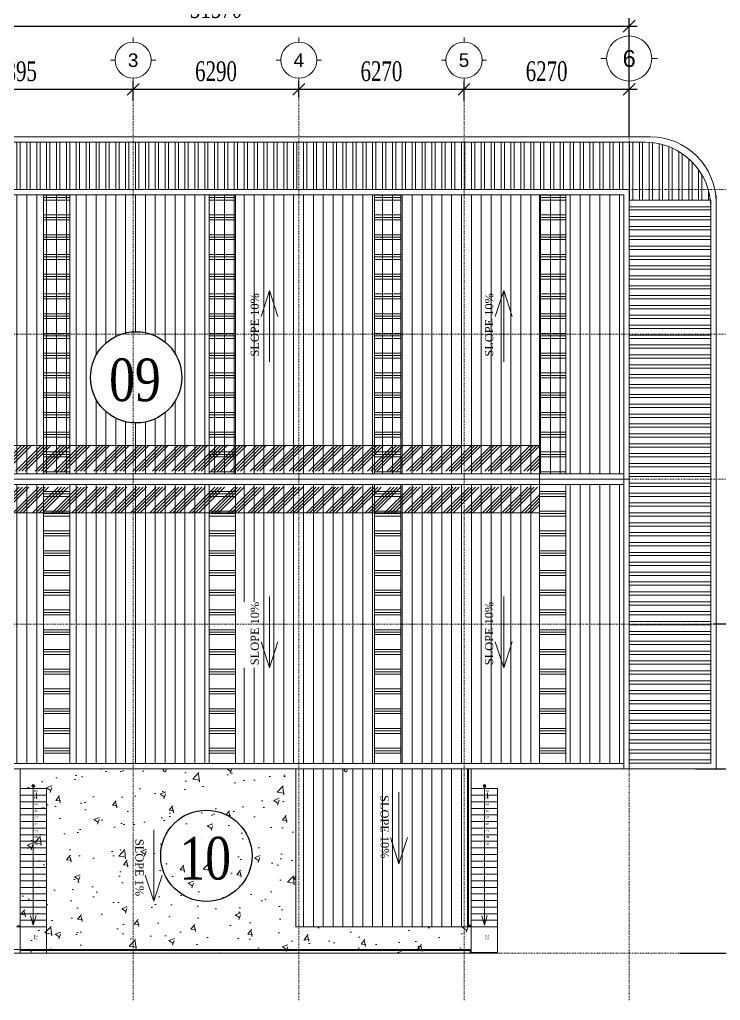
# Model space of a CAD drawing. Header units: inches. Extents: x 315041 to 662841, y -45540 to -35018.
# Drawn here: x 331144.1 to 331232.8, y -35905.3 to -35781.1 of the extents above; entities that cross this region are included whole.
import ezdxf
from ezdxf.enums import TextEntityAlignment as Align

# ---------------------------------------------------------------- set-up
doc = ezdxf.new("R2010")
doc.units = ezdxf.units.IN
doc.header["$MEASUREMENT"] = 0
doc.linetypes.add('XRF-A-GRID LINE$0$CENTER', pattern=[50.8, 31.75, -6.35, 6.35, -6.35])
doc.linetypes.add('XRF-A-RF PLAN$0$ACAD_ISO02W100', pattern=[15, 12, -3])
for name, color, linetype in [('CAUTAO', 7, 'Continuous'), ('XRF-A-RF PLAN$0$cat1', 31, 'Continuous'), ('XRF-A-RF PLAN$0$EQ', 4, 'Continuous'), ('XRF-A-RF PLAN$0$TITLE-TEXT', 130, 'Continuous'), ('XRF-A-RF PLAN$0$TL- STAIR', 30, 'Continuous'), ('XRF-A-RF PLAN$0$TL-Arch-Note', 7, 'Continuous'), ('XRF-A-RF PLAN$0$TL-Roof', 60, 'Continuous')]:
    doc.layers.add(name, color=color, linetype=linetype)
for name, color, linetype, lineweight in [('XRF-A-GRID LINE$0$text', 2, 'Continuous', 20), ('XRF-A-GRID LINE$0$TL-AXIS', 252, 'Continuous', 15), ('XRF-A-GRID LINE$0$ZONES', 7, 'Continuous', 9), ('XRF-A-RF PLAN$0$TL-ARCH-BACKGROUND', 252, 'Continuous', 15), ('XRF-A-RF PLAN$0$TL-Concrete wall', 120, 'Continuous', 15), ('XRF-A-RF PLAN$0$TL-CSA-AXIS', 252, 'Continuous', 15), ('XRF-A-RF PLAN$0$TL-RC', 4, 'Continuous', 15)]:
    doc.layers.add(name, color=color, linetype=linetype, lineweight=lineweight)
doc.styles.add('ST1', font='times.ttf', dxfattribs={"width": 0.7})
doc.styles.add('vntimeh.shx', font='vntimeh.shx', dxfattribs={"width": 0.8, "bigfont": 'bigfont.shx'})
doc.styles.add('XRF-A-GRID LINE$0$ARIALH', font='VHARIAL.TTF')
doc.styles.add('XRF-A-RF PLAN$0$Standard', font='arial.ttf')
doc.styles.add('XRF-A-RF PLAN$0$VNH', font='VHAVAN.TTF', dxfattribs={"height": 150})
doc.dimstyles.new('300', dxfattribs={"dimtxt": 2.5, "dimasz": 1.5, "dimexe": 1, "dimexo": 0, "dimgap": 1, "dimtad": 1, "dimtoh": 1, "dimdec": 0, "dimlfac": 300, "dimzin": 0, "dimdsep": 46, "dimtxsty": 'ST1', "dimblk": 'OBLIQUE', "dimcen": 1, "dimdle": 1, "dimclrd": 8, "dimclre": 8, "dimclrt": 3, "dimadec": 0, "dimazin": 0, "dimtfac": 1, "dimtdec": 0, "dimtix": 1, "dimtofl": 0, "dimtmove": 1, "dimatfit": 3, "dimfxl": 0, "dimtfill": 1, "dimtolj": 1, "dimtzin": 0, "dimlwd": -1, "dimlwe": -1, "dimarcsym": 1})
pattern_1 = [(90, (340786.3139, -31431.4911), (-1.25, 2e-16), [])]
pattern_2 = [(90, (340786.3139, -31431.4911), (-1.25, 0), []), (90, (340786.7305, -31431.0744), (-1.25, 0), [])]
pattern_3 = [(0, (340786.3139, -31431.491), (0, 2.5), []), (0, (340786.3139, -31431.1786), (0, 2.5), []), (0, (340786.3139, -31430.866), (0, 2.5), [])]
pattern_4 = [(0, (340765.4139, -31431.491), (0, 2.5), []), (0, (340765.4139, -31431.1786), (0, 2.5), []), (0, (340765.4139, -31430.866), (0, 2.5), [])]
pattern_5 = [(0, (340744.5139, -31431.491), (0, 2.5), []), (0, (340744.5139, -31431.1786), (0, 2.5), []), (0, (340744.5139, -31430.866), (0, 2.5), [])]
pattern_6 = [(0, (340723.5472, -31431.491), (0, 2.5), []), (0, (340723.5472, -31431.1786), (0, 2.5), []), (0, (340723.5472, -31430.866), (0, 2.5), [])]

# ---------------------------------------------------------------- blocks, each defined once
blk = doc.blocks.new('XRF-A-RF PLAN$0$CT')
at = {"layer": 'XRF-A-RF PLAN$0$TL- STAIR', "lineweight": 0, "ltscale": 1e-09}
blk.add_hatch(color=256, dxfattribs=at).paths.add_polyline_path([(-2194576, -1333945, 1), (-2194576, -1334050, 1)])
for p, q in [((-2195076, -1334096), (-2194076, -1334096)), ((-2195076, -1334346), (-2194076, -1334346)), ((-2194576, -1334050), (-2194576, -1339286)), ((-2194461, -1334257), (-2194461, -1334477)), ((-2194076, -1340346), (-2194076, -1334096)), ((-2195076, -1334596), (-2194076, -1334596)), ((-2195076, -1334846), (-2194076, -1334846)), ((-2195076, -1335096), (-2194076, -1335096)), ((-2195076, -1335346), (-2194076, -1335346)), ((-2195076, -1335596), (-2194076, -1335596)), ((-2195076, -1335846), (-2194076, -1335846)), ((-2195076, -1336096), (-2194076, -1336096)), ((-2195076, -1336346), (-2194076, -1336346)), ((-2195076, -1336596), (-2194076, -1336596)), ((-2194576, -1336346), (-2194076, -1336346)), ((-2195076, -1336846), (-2194076, -1336846)), ((-2195076, -1337096), (-2194076, -1337096)), ((-2195076, -1337346), (-2194076, -1337346)), ((-2195076, -1337596), (-2194076, -1337596)), ((-2195076, -1337846), (-2194076, -1337846)), ((-2195076, -1338096), (-2194076, -1338096)), ((-2195076, -1338346), (-2194076, -1338346)), ((-2195076, -1338596), (-2194076, -1338596)), ((-2195076, -1338846), (-2194076, -1338846)), ((-2195076, -1339096), (-2194076, -1339096)), ((-2194576, -1339286), (-2194678, -1338924)), ((-2194576, -1339286), (-2194473, -1338919)), ((-2195076, -1339346), (-2194076, -1339346)), ((-2195116, -1340346), (-2195116, -1340246)), ((-2195076, -1340346), (-2195076, -1340206)), ((-2195076, -1340346), (-2194076, -1340346))]:
    blk.add_line(p, q, dxfattribs=at)
blk.add_circle((-2194576, -1333997), 52.6, dxfattribs=at)
at = {"layer": 'XRF-A-RF PLAN$0$TL- STAIR', "lineweight": 0, "ltscale": 1e-09, "char_height": 124.76, "width": 2063.43, "attachment_point": 9, "rotation": 270, "style": 'XRF-A-RF PLAN$0$Standard'}
for s, insert in [('{\\fTimes New Roman|b0|i0|c0|p18;1}', (-2194532, -1334233)), ('{\\fTimes New Roman|b0|i0|c0|p18;2}', (-2194532, -1334483)), ('{\\fTimes New Roman|b0|i0|c0|p18;3}', (-2194532, -1334733)), ('{\\fTimes New Roman|b0|i0|c0|p18;4}', (-2194532, -1334983)), ('{\\fTimes New Roman|b0|i0|c0|p18;5}', (-2194532, -1335233)), ('{\\fTimes New Roman|b0|i0|c0|p18;6}', (-2194532, -1335483)), ('{\\fTimes New Roman|b0|i0|c0|p18;7}', (-2194532, -1335733)), ('{\\fTimes New Roman|b0|i0|c0|p18;8}', (-2194532, -1335983)), ('{\\fTimes New Roman|b0|i0|c0|p18;9}', (-2194532, -1336233)), ('{\\fTimes New Roman|b0|i0|c0|p18;22}', (-2194532, -1339833))]:
    blk.add_mtext(s, dxfattribs=dict(at, insert=insert))
blk = doc.blocks.new('XRF-A-GRID LINE$0$truc')
at = {"layer": 'XRF-A-GRID LINE$0$text', "color": 8}
for p, q in [((0, 4), (0, 5)), ((-4, 0), (-5, 0)), ((4, 0), (5, 0)), ((0, -4), (0, -5))]:
    blk.add_line(p, q, dxfattribs=at)
blk.add_circle((0, 0), 4, dxfattribs=at)
at = {"layer": 'XRF-A-GRID LINE$0$text', "color": 8, "style": 'XRF-A-GRID LINE$0$ARIALH'}
blk.add_attdef('TENTRUCDINHVI', text='', height=3, dxfattribs=at).set_placement((0, 0), align=Align.MIDDLE)
blk = doc.blocks.new('XRF-A-GRID LINE')
at = {"layer": 'XRF-A-GRID LINE$0$TL-AXIS', "linetype": 'XRF-A-GRID LINE$0$CENTER', "lineweight": 0, "ltscale": 0.01}
for p, q in [((-2888340, -1307295), (-2888340, -1342138)), ((-2882050, -1307295), (-2882050, -1342138)), ((-2875780, -1307295), (-2875780, -1342138)), ((-2869510, -1307295), (-2869510, -1342138)), ((-2901380, -1311346), (-2864538, -1311346)), ((-2901380, -1316846), (-2864538, -1316846)), ((-2901380, -1322346), (-2864538, -1322346)), ((-2901380, -1327846), (-2864538, -1327846)), ((-2901380, -1333346), (-2865293, -1333346)), ((-2901380, -1340346), (-2864538, -1340346))]:
    blk.add_line(p, q, dxfattribs=at)
ref = blk.add_blockref('XRF-A-GRID LINE$0$truc', (-2869510, -1306371), dxfattribs=dict(at, xscale=214.2857142863795, yscale=214.2857142863795, zscale=214.2857142863795, rotation=179.9999999999922))
ref.add_attrib('TENTRUCDINHVI', '6', dxfattribs={"layer": 'XRF-A-GRID LINE$0$ZONES', "height": 643, "style": 'XRF-A-GRID LINE$0$ARIALH'}).set_placement((-2869510, -1306371), align=Align.MIDDLE)
ref = blk.add_blockref('XRF-A-GRID LINE$0$truc', (-2888340, -1306437), dxfattribs=dict(at, xscale=171.4285714291036, yscale=171.4285714291036, zscale=171.4285714291036, rotation=179.9999999999922))
ref.add_attrib('TENTRUCDINHVI', '3', dxfattribs={"layer": 'XRF-A-GRID LINE$0$ZONES', "height": 514, "style": 'XRF-A-GRID LINE$0$ARIALH'}).set_placement((-2888340, -1306437), align=Align.MIDDLE)
ref = blk.add_blockref('XRF-A-GRID LINE$0$truc', (-2882050, -1306437), dxfattribs=dict(at, xscale=171.4285714291036, yscale=171.4285714291036, zscale=171.4285714291036, rotation=179.9999999999922))
ref.add_attrib('TENTRUCDINHVI', '4', dxfattribs={"layer": 'XRF-A-GRID LINE$0$ZONES', "height": 514, "style": 'XRF-A-GRID LINE$0$ARIALH'}).set_placement((-2882050, -1306437), align=Align.MIDDLE)
ref = blk.add_blockref('XRF-A-GRID LINE$0$truc', (-2875780, -1306437), dxfattribs=dict(at, xscale=171.4285714291036, yscale=171.4285714291036, zscale=171.4285714291036, rotation=179.9999999999922))
ref.add_attrib('TENTRUCDINHVI', '5', dxfattribs={"layer": 'XRF-A-GRID LINE$0$ZONES', "height": 514, "style": 'XRF-A-GRID LINE$0$ARIALH'}).set_placement((-2875780, -1306437), align=Align.MIDDLE)
blk = doc.blocks.new('_Oblique')
at = {"color": 0, "linetype": 'ByBlock', "lineweight": -2}
blk.add_line((-0.5, -0.5), (0.5, 0.5), dxfattribs=at)
blk = doc.blocks.new('*D78')
at = {"color": 8, "linetype": 'Continuous', "transparency": 16777216}
for p, q in [((331157.51, -35789.96), (331180.48, -35789.96)), ((331158.51, -35790.94), (331158.51, -35788.96)), ((331179.48, -35790.94), (331179.48, -35788.96))]:
    blk.add_line(p, q, dxfattribs=at)
at = {"layer": 'Defpoints', "color": 0, "transparency": 16777216}
for p in [(331179.48, -35789.96), (331158.51, -35790.94), (331179.48, -35790.94)]:
    blk.add_point(p, dxfattribs=at)
at = {"color": 8, "transparency": 16777216, "xscale": 1.5, "yscale": 1.5, "zscale": 1.5, "rotation": 180}
blk.add_blockref('_Oblique', (331158.51, -35789.96), dxfattribs=at)
at = {"color": 8, "transparency": 16777216, "xscale": 1.5, "yscale": 1.5, "zscale": 1.5}
blk.add_blockref('_Oblique', (331179.48, -35789.96), dxfattribs=at)
at = {"color": 3, "transparency": 16777216, "insert": (331169, -35787.69), "char_height": 2.5, "attachment_point": 5, "style": 'ST1', "bg_fill": 3, "box_fill_scale": 1.25, "bg_fill_color": 256, "bg_fill_true_color": 13158600, "bg_fill_transparency": 1019152}
blk.add_mtext('\\A1;6290', dxfattribs=at)
blk = doc.blocks.new('*D79')
at = {"color": 8, "linetype": 'Continuous', "transparency": 16777216}
for p, q in [((331178.48, -35789.96), (331201.38, -35789.96)), ((331179.48, -35790.94), (331179.48, -35788.96)), ((331200.38, -35791.45), (331200.38, -35788.96))]:
    blk.add_line(p, q, dxfattribs=at)
at = {"layer": 'Defpoints', "color": 0, "transparency": 16777216}
for p in [(331200.38, -35789.96), (331179.48, -35790.94), (331200.38, -35791.45)]:
    blk.add_point(p, dxfattribs=at)
at = {"color": 8, "transparency": 16777216, "xscale": 1.5, "yscale": 1.5, "zscale": 1.5, "rotation": 180}
blk.add_blockref('_Oblique', (331179.48, -35789.96), dxfattribs=at)
at = {"color": 8, "transparency": 16777216, "xscale": 1.5, "yscale": 1.5, "zscale": 1.5}
blk.add_blockref('_Oblique', (331200.38, -35789.96), dxfattribs=at)
at = {"color": 3, "transparency": 16777216, "insert": (331189.93, -35787.69), "char_height": 2.5, "attachment_point": 5, "style": 'ST1', "bg_fill": 3, "box_fill_scale": 1.25, "bg_fill_color": 256, "bg_fill_true_color": 13158600, "bg_fill_transparency": 1019152}
blk.add_mtext('\\A1;6270', dxfattribs=at)
blk = doc.blocks.new('*D80')
at = {"color": 8, "linetype": 'Continuous', "transparency": 16777216}
for p, q in [((331199.38, -35789.96), (331222.28, -35789.96)), ((331200.38, -35791.45), (331200.38, -35788.96)), ((331221.28, -35791.37), (331221.28, -35788.96))]:
    blk.add_line(p, q, dxfattribs=at)
at = {"layer": 'Defpoints', "color": 0, "transparency": 16777216}
for p in [(331221.28, -35789.96), (331200.38, -35791.45), (331221.28, -35791.37)]:
    blk.add_point(p, dxfattribs=at)
at = {"color": 8, "transparency": 16777216, "xscale": 1.5, "yscale": 1.5, "zscale": 1.5, "rotation": 180}
blk.add_blockref('_Oblique', (331200.38, -35789.96), dxfattribs=at)
at = {"color": 8, "transparency": 16777216, "xscale": 1.5, "yscale": 1.5, "zscale": 1.5}
blk.add_blockref('_Oblique', (331221.28, -35789.96), dxfattribs=at)
at = {"color": 3, "transparency": 16777216, "insert": (331210.83, -35787.69), "char_height": 2.5, "attachment_point": 5, "style": 'ST1', "bg_fill": 3, "box_fill_scale": 1.25, "bg_fill_color": 256, "bg_fill_true_color": 13158600, "bg_fill_transparency": 1019152}
blk.add_mtext('\\A1;6270', dxfattribs=at)
blk = doc.blocks.new('*D83')
at = {"color": 8, "linetype": 'Continuous', "transparency": 16777216}
for p, q in [((331237.28, -35838.31), (331237.28, -35858.64)), ((331234.38, -35839.31), (331238.28, -35839.31)), ((331231.96, -35857.64), (331238.28, -35857.64))]:
    blk.add_line(p, q, dxfattribs=at)
at = {"layer": 'Defpoints', "color": 0, "transparency": 16777216}
for p in [(331234.38, -35839.31), (331231.96, -35857.64), (331237.28, -35857.64)]:
    blk.add_point(p, dxfattribs=at)
at = {"color": 8, "transparency": 16777216, "xscale": 1.5, "yscale": 1.5, "zscale": 1.5}
for p, rotation in [((331237.28, -35839.31), 90), ((331237.28, -35857.64), 270)]:
    blk.add_blockref('_Oblique', p, dxfattribs=dict(at, rotation=rotation))
at = {"color": 3, "transparency": 16777216, "insert": (331235.01, -35848.48), "char_height": 2.5, "attachment_point": 5, "rotation": 90, "style": 'ST1', "bg_fill": 3, "box_fill_scale": 1.25, "bg_fill_color": 256, "bg_fill_true_color": 13158600, "bg_fill_transparency": 16671856}
blk.add_mtext('\\A1;5500', dxfattribs=at)
blk = doc.blocks.new('*D84')
at = {"color": 8, "linetype": 'Continuous', "transparency": 16777216}
for p, q in [((331237.28, -35856.64), (331237.28, -35876.98)), ((331231.96, -35857.64), (331238.28, -35857.64)), ((331229.68, -35875.98), (331238.28, -35875.98))]:
    blk.add_line(p, q, dxfattribs=at)
at = {"layer": 'Defpoints', "color": 0, "transparency": 16777216}
for p in [(331231.96, -35857.64), (331229.68, -35875.98), (331237.28, -35875.98)]:
    blk.add_point(p, dxfattribs=at)
at = {"color": 8, "transparency": 16777216, "xscale": 1.5, "yscale": 1.5, "zscale": 1.5}
for p, rotation in [((331237.28, -35857.64), 90), ((331237.28, -35875.98), 270)]:
    blk.add_blockref('_Oblique', p, dxfattribs=dict(at, rotation=rotation))
at = {"color": 3, "transparency": 16777216, "insert": (331235.01, -35866.81), "char_height": 2.5, "attachment_point": 5, "rotation": 90, "style": 'ST1', "bg_fill": 3, "box_fill_scale": 1.25, "bg_fill_color": 256, "bg_fill_true_color": 13158600, "bg_fill_transparency": 1019152}
blk.add_mtext('\\A1;5500', dxfattribs=at)
blk = doc.blocks.new('*D85')
at = {"color": 8, "linetype": 'Continuous', "transparency": 16777216}
for p, q in [((331237.28, -35874.98), (331237.28, -35900.31)), ((331229.68, -35875.98), (331238.28, -35875.98)), ((331227.67, -35899.31), (331238.28, -35899.31))]:
    blk.add_line(p, q, dxfattribs=at)
at = {"layer": 'Defpoints', "color": 0, "transparency": 16777216}
for p in [(331229.68, -35875.98), (331227.67, -35899.31), (331237.28, -35899.31)]:
    blk.add_point(p, dxfattribs=at)
at = {"color": 8, "transparency": 16777216, "xscale": 1.5, "yscale": 1.5, "zscale": 1.5}
for p, rotation in [((331237.28, -35875.98), 90), ((331237.28, -35899.31), 270)]:
    blk.add_blockref('_Oblique', p, dxfattribs=dict(at, rotation=rotation))
at = {"color": 3, "transparency": 16777216, "insert": (331235, -35887.64), "char_height": 2.5, "attachment_point": 5, "rotation": 90, "style": 'ST1', "bg_fill": 3, "box_fill_scale": 1.25, "bg_fill_color": 256, "bg_fill_true_color": 13158600, "bg_fill_transparency": 15842016}
blk.add_mtext('\\A1;7000', dxfattribs=at)
blk = doc.blocks.new('*D92')
at = {"color": 8, "linetype": 'Continuous', "transparency": 16777216}
for p, q in [((331127.86, -35789.96), (331159.51, -35789.96)), ((331128.86, -35791.44), (331128.86, -35788.96)), ((331158.51, -35791.44), (331158.51, -35788.96))]:
    blk.add_line(p, q, dxfattribs=at)
at = {"layer": 'Defpoints', "color": 0, "transparency": 16777216}
for p in [(331158.51, -35789.96), (331128.86, -35791.44), (331158.51, -35791.44)]:
    blk.add_point(p, dxfattribs=at)
at = {"color": 8, "transparency": 16777216, "xscale": 1.5, "yscale": 1.5, "zscale": 1.5, "rotation": 180}
blk.add_blockref('_Oblique', (331128.86, -35789.96), dxfattribs=at)
at = {"color": 8, "transparency": 16777216, "xscale": 1.5, "yscale": 1.5, "zscale": 1.5}
blk.add_blockref('_Oblique', (331158.51, -35789.96), dxfattribs=at)
at = {"color": 3, "transparency": 16777216, "insert": (331143.69, -35787.69), "char_height": 2.5, "attachment_point": 5, "style": 'ST1', "bg_fill": 3, "box_fill_scale": 1.25, "bg_fill_color": 256, "bg_fill_true_color": 13158600, "bg_fill_transparency": 1019152}
blk.add_mtext('\\A1;8895', dxfattribs=at)
blk = doc.blocks.new('*D409')
at = {"color": 8, "linetype": 'Continuous', "transparency": 16777216}
for p, q in [((331116.71, -35795.98), (331116.71, -35780.98)), ((331221.28, -35795.98), (331221.28, -35780.98)), ((331115.71, -35781.98), (331222.28, -35781.98))]:
    blk.add_line(p, q, dxfattribs=at)
at = {"layer": 'Defpoints', "color": 0, "transparency": 16777216}
for p in [(331221.28, -35781.98), (331116.71, -35795.98), (331221.28, -35795.98)]:
    blk.add_point(p, dxfattribs=at)
at = {"color": 8, "transparency": 16777216, "xscale": 1.5, "yscale": 1.5, "zscale": 1.5, "rotation": 180}
blk.add_blockref('_Oblique', (331116.71, -35781.98), dxfattribs=at)
at = {"color": 8, "transparency": 16777216, "xscale": 1.5, "yscale": 1.5, "zscale": 1.5}
blk.add_blockref('_Oblique', (331221.28, -35781.98), dxfattribs=at)
at = {"color": 3, "transparency": 16777216, "insert": (331169, -35779.7), "char_height": 2.5, "attachment_point": 5, "style": 'ST1', "bg_fill": 3, "box_fill_scale": 1.25, "bg_fill_color": 256, "bg_fill_true_color": 13158600, "bg_fill_transparency": 1}
blk.add_mtext('\\A1;31370', dxfattribs=at)

msp = doc.modelspace()

# ---------------------------------------------------------------- hatches: boundary and pattern name
h = msp.add_hatch()
h.set_pattern_fill('ANSI34', color=256, scale=2.333333, style=0)
h.set_pattern_definition([(45, (327264.8277, -36588.863), (-1.2374369, 1.2374369), []), (45, (327265.2402, -36588.863), (-1.2374369, 1.2374369), []), (45, (327265.6527, -36588.863), (-1.2374369, 1.2374369), []), (45, (327266.0651, -36588.863), (-1.2374369, 1.2374369), [])])
h.paths.add_polyline_path([(331137.7137, -35835.0115), (331128.8647, -35835.0115), (331128.8647, -35838.3115), (331137.7137, -35838.3115)])
h.paths.add_polyline_path([(331157.7137, -35835.0115), (331137.7137, -35835.0115), (331137.7137, -35838.3115), (331157.7137, -35838.3115)])
h.paths.add_polyline_path([(331177.7137, -35835.0115), (331157.7137, -35835.0115), (331157.7137, -35838.3115), (331177.7137, -35838.3115)])
h.paths.add_polyline_path([(331197.7137, -35835.0115), (331177.7137, -35835.0115), (331177.7137, -35838.3115), (331197.7137, -35838.3115)])
h.paths.add_polyline_path([(331209.9419, -35835.0115), (331197.7137, -35835.0115), (331197.7137, -35838.3115), (331209.9419, -35838.3115)])
h.paths.add_polyline_path([(331219.5034, -35835.0115), (331209.9419, -35838.3115)])
h.paths.add_polyline_path([(331219.5034, -35840.3115), (331209.9419, -35843.5687)])
h.paths.add_polyline_path([(331209.9419, -35840.3115), (331197.7137, -35840.3115), (331197.7137, -35843.5687), (331209.9419, -35843.5687)])
h.paths.add_polyline_path([(331197.7137, -35840.3115), (331177.7137, -35840.3115), (331177.7137, -35843.5687), (331197.7137, -35843.5687)])
h.paths.add_polyline_path([(331177.7137, -35840.3115), (331157.7137, -35840.3115), (331157.7137, -35843.5687), (331177.7137, -35843.5687)])
h.paths.add_polyline_path([(331157.7137, -35840.3115), (331137.7137, -35840.3115), (331137.7137, -35843.5687), (331157.7137, -35843.5687)])
h.paths.add_polyline_path([(331137.7137, -35840.3115), (331128.8647, -35840.3115), (331128.8647, -35843.5687), (331137.7137, -35843.5687)])
at = {"layer": 'XRF-A-RF PLAN$0$TL- STAIR', "lineweight": 0, "ltscale": 1e-09}
msp.add_hatch(color=256, dxfattribs=at).paths.add_polyline_path([(331145.8802, -35877.9731, 1), (331145.8802, -35878.3241, 1)])
at = {"layer": 'XRF-A-RF PLAN$0$TL-ARCH-BACKGROUND', "transparency": 33554559}
h = msp.add_hatch(dxfattribs=at)
h.set_pattern_fill('AR-CONC,_O', color=256)
h.set_pattern_definition([(50, (9053.7, 995.311), (7.17260183, -0.62752135), [0.75, -8.25]), (355, (9053.7, 995.311), (-1.38751334, 7.52192134), [0.6, -6.6]), (100.4514, (9054.298, 995.2586), (5.78509382, 6.89439542), [0.6374019, -7.01142112]), (46.1842, (9053.7, 997.311), (10.67241049, -1.65519014), [1.125, -12.375]), (96.6356, (9054.59, 997.173), (9.34662706, 9.7411787), [0.95610288, -10.51713]), (351.1842, (9053.7, 997.311), (9.34661945, 9.741186), [0.9, -9.9]), (21, (9054.7, 996.811), (5.96907052, -4.02618891), [0.75, -8.25]), (326, (9054.7, 996.811), (2.43315332, 7.25150045), [0.6, -6.6]), (71.4514, (9055.1975, 996.4754), (8.40222629, 3.22530497), [0.6374019, -7.01142112]), (37.5, (9053.7, 995.311), (0.121598553, 3.328938538), [0, -6.52, 0, -6.7, 0, -6.625]), (7.5, (9053.7, 995.311), (2.630695374, 3.94411712), [0, -3.82, 0, -6.37, 0, -2.525]), (327.5, (9051.47, 995.311), (5.338224362, -0.225548717), [0, -2.5, 0, -7.8, 0, -10.35]), (317.5, (9050.47, 995.311), (5.831861693, 1.00104982), [0, -3.25, 0, -5.18, 0, -7.35])])
h.paths.add_polyline_path([(331179.1137, -35895.9782), (331179.1137, -35875.9782), (331144.2136, -35875.9782), (331144.2136, -35899.3115), (331201.2969, -35899.3115), (331201.2969, -35895.9782)])
at = {"layer": 'XRF-A-RF PLAN$0$TL-Roof', "lineweight": 0, "ltscale": 1e-09, "transparency": 33554687}
h = msp.add_hatch(dxfattribs=at)
h.set_pattern_fill('ANSI32', color=256, scale=3.333333, angle=45)
h.set_pattern_definition(pattern_2)
h.paths.add_polyline_path([(331219.947, -35796.6451), (331116.7137, -35796.6448), (331116.7137, -35802.6448), (331116.7803, -35802.6448), (331177.497, -35802.6448), (331219.947, -35802.6449)])
h = msp.add_hatch(dxfattribs=at)
h.set_pattern_fill('ANSI32', color=256, scale=3.333333, angle=45)
h.set_pattern_definition(pattern_2)
edge = h.paths.add_edge_path()
edge.add_arc((331223.2803, -35804.9785), 8.3333, 6.893531, 89.999852)
edge.add_line((331223.2804, -35796.6451), (331219.947, -35796.6451))
edge.add_line((331219.947, -35796.6451), (331219.947, -35802.6449))
edge.add_line((331219.947, -35802.6449), (331221.2803, -35802.6449))
edge.add_line((331221.2803, -35802.6449), (331221.2803, -35803.9782))
edge.add_line((331221.2803, -35803.9782), (331231.5534, -35803.9782))
at = {"layer": 'XRF-A-RF PLAN$0$TL-Roof', "lineweight": 0, "ltscale": 1e-09, "transparency": 33554559}
h = msp.add_hatch(dxfattribs=at)
h.set_pattern_fill('ANSI31', color=256, scale=10, angle=45)
h.set_pattern_definition(pattern_1)
h.paths.add_polyline_path([(331220.6137, -35838.6449), (331117.3803, -35838.6449), (331117.3803, -35803.3116), (331220.6137, -35803.3116)])
h.paths.add_polyline_path([(331137.6993, -35823.679), (331137.6993, -35815.5093), (331139.2724, -35815.5093), (331139.2724, -35823.679)], flags=24)
h.paths.add_polyline_path([(331173.1298, -35823.679), (331173.1298, -35815.5093), (331174.7029, -35815.5093), (331174.7029, -35823.679)], flags=24)
h.paths.add_polyline_path([(331202.7741, -35823.679), (331202.7741, -35815.5093), (331204.3473, -35815.5093), (331204.3473, -35823.679)], flags=24)
h.paths.add_polyline_path([(331164.6665, -35826.4227, 1), (331153.1138, -35826.4227, 1)], flags=16)
h = msp.add_hatch(dxfattribs=at)
h.set_pattern_fill('PLAST', color=256, scale=10)
h.set_pattern_definition(pattern_6)
h.paths.add_polyline_path([(331150.5085, -35803.3116), (331147.1752, -35803.3116), (331147.1752, -35838.6449), (331150.5085, -35838.6449)])
h = msp.add_hatch(dxfattribs=at)
h.set_pattern_fill('PLAST', color=256, scale=10)
h.set_pattern_definition(pattern_5)
h.paths.add_polyline_path([(331171.4752, -35803.3116), (331168.1419, -35803.3116), (331168.1419, -35838.6449), (331171.4752, -35838.6449)])
h = msp.add_hatch(dxfattribs=at)
h.set_pattern_fill('PLAST', color=256, scale=10)
h.set_pattern_definition(pattern_4)
h.paths.add_polyline_path([(331192.3752, -35803.3116), (331189.0419, -35803.3116), (331189.0419, -35838.6449), (331192.3752, -35838.6449)])
h = msp.add_hatch(dxfattribs=at)
h.set_pattern_fill('PLAST', color=256, scale=10)
h.set_pattern_definition(pattern_3)
h.paths.add_polyline_path([(331213.2752, -35803.3116), (331209.9419, -35803.3116), (331209.9419, -35838.6449), (331213.2752, -35838.6449)])
at = {"layer": 'XRF-A-RF PLAN$0$TL-Roof', "lineweight": 0, "ltscale": 1e-09, "transparency": 33554687}
h = msp.add_hatch(dxfattribs=at)
h.set_pattern_fill('ANSI32', color=256, scale=3.333333, angle=135)
h.set_pattern_definition([(180, (340786.3139, -31431.4911), (-9e-17, -1.25), []), (180, (340785.8972, -31431.0744), (-9e-17, -1.25), [])])
h.paths.add_polyline_path([(331231.6137, -35803.9782), (331221.2803, -35803.9782), (331221.2803, -35875.2448), (331231.6137, -35875.2448)])
at = {"layer": 'XRF-A-RF PLAN$0$TL-Roof', "lineweight": 0, "ltscale": 1e-09, "transparency": 33554559}
h = msp.add_hatch(dxfattribs=at)
h.set_pattern_fill('ANSI31', color=256, scale=10, angle=45)
h.set_pattern_definition(pattern_1)
h.paths.add_polyline_path([(331139.5935, -35854.8487), (331139.5935, -35863.2069), (331137.1166, -35863.2069), (331137.1166, -35854.8487)], flags=16)
h.paths.add_polyline_path([(331175.024, -35854.8487), (331175.024, -35863.2069), (331172.5471, -35863.2069), (331172.5471, -35854.8487)], flags=16)
h.paths.add_polyline_path([(331168.1419, -35839.9782), (331171.4752, -35839.9782), (331171.4752, -35875.3115), (331168.1419, -35875.3115)], flags=16)
h.paths.add_polyline_path([(331147.1752, -35839.9782), (331150.5085, -35839.9782), (331150.5085, -35875.3115), (331147.1752, -35875.3115)], flags=16)
h.paths.add_polyline_path([(331126.2752, -35839.9782), (331129.6085, -35839.9782), (331129.6085, -35875.3115), (331126.2752, -35875.3115)])
h.paths.add_polyline_path([(331189.0419, -35839.9782), (331192.3752, -35839.9782), (331192.3752, -35875.2449), (331189.0419, -35875.2449)], flags=16)
h.paths.add_polyline_path([(331209.9419, -35839.9782), (331213.2752, -35839.9782), (331213.2752, -35875.3115), (331209.9419, -35875.3115)])
h.paths.add_polyline_path([(331220.6137, -35839.9782), (331117.3803, -35839.9782), (331117.3803, -35875.3115), (331220.6137, -35875.3115)])
h.paths.add_polyline_path([(331209.9419, -35863.2069), (331209.9419, -35854.8487), (331209.5015, -35854.8487), (331209.5015, -35863.2069)], flags=16)
h = msp.add_hatch(dxfattribs=at)
h.set_pattern_fill('PLAST', color=256, scale=10)
h.set_pattern_definition(pattern_6)
h.paths.add_polyline_path([(331150.5085, -35875.3115), (331147.1752, -35875.3115), (331147.1752, -35839.9782), (331150.5085, -35839.9782)])
h = msp.add_hatch(dxfattribs=at)
h.set_pattern_fill('PLAST', color=256, scale=10)
h.set_pattern_definition(pattern_5)
h.paths.add_polyline_path([(331171.4752, -35875.3115), (331168.1419, -35875.3115), (331168.1419, -35839.9782), (331171.4752, -35839.9782)])
h = msp.add_hatch(dxfattribs=at)
h.set_pattern_fill('PLAST', color=256, scale=10)
h.set_pattern_definition(pattern_4)
h.paths.add_polyline_path([(331192.3752, -35875.3115), (331189.0419, -35875.3115), (331189.0419, -35839.9782), (331192.3752, -35839.9782)])
h = msp.add_hatch(dxfattribs=at)
h.set_pattern_fill('PLAST', color=256, scale=10)
h.set_pattern_definition(pattern_3)
h.paths.add_polyline_path([(331213.2752, -35875.3115), (331209.9419, -35875.3115), (331209.9419, -35839.9782), (331213.2752, -35839.9782)])
h = msp.add_hatch(dxfattribs=at)
h.set_pattern_fill('ANSI31', color=256, scale=10, angle=45)
h.set_pattern_definition([(90, (340786.3139, -31431.4911), (-1.25, 0), [])])
h.paths.add_polyline_path([(331201.2969, -35895.9782), (331179.1137, -35895.9782), (331179.1137, -35875.9782), (331201.2969, -35875.9782)])

# ---------------------------------------------------------------- linework, layer by layer
at = {"layer": 'CAUTAO', "color": 1, "true_color": 0xfa051e}
for centre in [(331158.8901, -35826.4227), (331167.7795, -35886.9801)]:
    msp.add_circle(centre, 5.7764, dxfattribs=at)
at = {"layer": 'XRF-A-RF PLAN$0$cat1', "lineweight": 0}
for p, q in [((331116.397, -35802.6448), (331177.497, -35802.6448)), ((331182.5303, -35802.6448), (331211.9468, -35802.6448)), ((331221.2803, -35875.9782), (331221.2803, -35802.6448)), ((331116.797, -35875.9782), (331221.2803, -35875.9782)), ((331182.5303, -35875.9782), (331211.9468, -35875.9782)), ((331182.5303, -35875.9782), (331211.9468, -35875.9782)), ((331086.7137, -35899.3115), (331201.2969, -35899.3115)), ((331146.7804, -35899.3115), (331201.2969, -35899.3115))]:
    msp.add_line(p, q, dxfattribs=at)
for centre in [(331162.5137, -35876.1615), (331185.4137, -35876.1615)]:
    msp.add_circle(centre, 0.1833, dxfattribs=at)
at = {"layer": 'XRF-A-RF PLAN$0$EQ', "lineweight": 0, "ltscale": 1e-09}
msp.add_lwpolyline([(331144.2136, -35875.9782), (331201.2969, -35875.9782), (331201.2969, -35899.3115), (331144.2136, -35899.3115)], close=True, dxfattribs=at)
at = {"layer": 'XRF-A-RF PLAN$0$TITLE-TEXT', "lineweight": 0, "ltscale": 1e-09}
for p, q in [((331221.2803, -35875.2448), (331221.2803, -35802.6449)), ((331221.2803, -35875.9782), (331232.2803, -35875.9782))]:
    msp.add_line(p, q, dxfattribs=at)
for points in [[(331223.947, -35795.9785), (331116.047, -35795.9782), (331116.047, -35803.3115), (331116.7803, -35803.3115), (331177.497, -35803.3115), (331220.6137, -35803.3116), (331220.6137, -35875.9782), (331232.2803, -35875.9782), (331232.2803, -35804.3118, 0.41421281)], [(331223.2804, -35796.6451), (331116.7137, -35796.6448), (331116.7137, -35802.6448), (331116.7803, -35802.6448), (331177.497, -35802.6448), (331221.2803, -35802.6449), (331221.2803, -35875.2448), (331231.6137, -35875.2448), (331231.6137, -35804.9785, 0.41421281)]]:
    msp.add_lwpolyline(points, format="xyb", close=True, dxfattribs=at)
at = {"layer": 'XRF-A-RF PLAN$0$TL- STAIR', "lineweight": 0}
for p, q in [((331144.2136, -35875.9782), (331144.2136, -35899.3115)), ((331200.8302, -35875.9782), (331200.8302, -35895.9782)), ((331200.9636, -35875.9782), (331200.9636, -35895.8448)), ((331144.2136, -35895.9782), (331143.7469, -35895.9782)), ((331144.2136, -35895.8448), (331143.8802, -35895.8448)), ((331201.2969, -35895.8785), (331200.8302, -35895.8785)), ((331201.2969, -35895.9782), (331200.8302, -35895.9782)), ((331201.2969, -35895.7452), (331200.9636, -35895.7452)), ((331201.2969, -35895.8448), (331200.9636, -35895.8448)), ((331087.1302, -35898.8448), (331144.2136, -35898.8448)), ((331144.2136, -35898.8448), (331201.2969, -35898.8448)), ((331144.2136, -35898.9782), (331201.1636, -35898.9782))]:
    msp.add_line(p, q, dxfattribs=at)
at = {"layer": 'XRF-A-RF PLAN$0$TL- STAIR', "lineweight": 0, "ltscale": 1e-09}
for p, q in [((331144.2136, -35878.4782), (331147.5469, -35878.4782)), ((331144.2136, -35879.3115), (331147.5469, -35879.3115)), ((331145.8802, -35878.3241), (331145.8802, -35895.7782)), ((331146.2644, -35879.0128), (331146.2644, -35879.7461)), ((331147.5469, -35899.3115), (331147.5469, -35878.4782)), ((331144.2136, -35880.1448), (331147.5469, -35880.1448)), ((331144.2136, -35880.9782), (331147.5469, -35880.9782)), ((331144.2136, -35881.8115), (331147.5469, -35881.8115)), ((331144.2136, -35882.6448), (331147.5469, -35882.6448)), ((331144.2136, -35883.4782), (331147.5469, -35883.4782)), ((331144.2136, -35884.3115), (331147.5469, -35884.3115)), ((331144.2136, -35885.1448), (331147.5469, -35885.1448)), ((331144.2136, -35885.9782), (331147.5469, -35885.9782)), ((331144.2136, -35886.8115), (331147.5469, -35886.8115)), ((331145.8802, -35885.9782), (331147.5469, -35885.9782)), ((331144.2136, -35887.6448), (331147.5469, -35887.6448)), ((331144.2136, -35888.4782), (331147.5469, -35888.4782)), ((331144.2136, -35889.3115), (331147.5469, -35889.3115)), ((331144.2136, -35890.1448), (331147.5469, -35890.1448)), ((331144.2136, -35890.9782), (331147.5469, -35890.9782)), ((331144.2136, -35891.8115), (331147.5469, -35891.8115)), ((331144.2136, -35892.6448), (331147.5469, -35892.6448)), ((331144.2136, -35893.4782), (331147.5469, -35893.4782)), ((331144.2136, -35894.3115), (331147.5469, -35894.3115)), ((331144.2136, -35895.1448), (331147.5469, -35895.1448)), ((331145.8802, -35895.7782), (331145.5385, -35894.5711)), ((331145.8802, -35895.7782), (331146.2235, -35894.5544)), ((331144.2136, -35895.9782), (331147.5469, -35895.9782)), ((331144.2136, -35899.3115), (331144.2136, -35898.8448)), ((331144.2136, -35899.3115), (331147.5469, -35899.3115)), ((331201.1636, -35899.3115), (331201.1636, -35898.9782)), ((331201.2969, -35899.3115), (331201.2969, -35898.8448)), ((331201.2969, -35899.2118), (331204.6302, -35899.2118))]:
    msp.add_line(p, q, dxfattribs=at)
msp.add_circle((331145.8802, -35878.1486), 0.1755, dxfattribs=at)
at = {"layer": 'XRF-A-RF PLAN$0$TL-Arch-Note', "lineweight": 0, "ltscale": 1e-09}
msp.add_line((331144.2136, -35897.9782), (331144.2136, -35875.9782), dxfattribs=at)
at = {"layer": 'XRF-A-RF PLAN$0$TL-Concrete wall', "lineweight": 0, "ltscale": 1e-09}
msp.add_lwpolyline([(331201.2969, -35895.9782), (331179.1137, -35895.9782), (331179.1137, -35875.9782), (331201.2969, -35875.9782)], close=True, dxfattribs=at)
at = {"layer": 'XRF-A-RF PLAN$0$TL-RC', "lineweight": 0, "ltscale": 1e-09}
for p, q in [((331232.2803, -35803.3116), (331232.2803, -35875.9782)), ((331231.6137, -35803.9782), (331231.6137, -35875.2448)), ((331117.3803, -35838.6449), (331220.6137, -35838.6449)), ((331117.3803, -35839.3115), (331220.547, -35839.3115)), ((331117.3803, -35839.9782), (331220.547, -35839.9782))]:
    msp.add_line(p, q, dxfattribs=at)
for points in [[(331221.2803, -35839.3115), (331116.7137, -35839.3115), (331116.7137, -35802.6449), (331221.2803, -35802.6449)], [(331117.3803, -35875.3115), (331220.6137, -35875.3115), (331220.6137, -35803.3116), (331117.3803, -35803.3116)], [(331220.6137, -35838.6449), (331117.3803, -35838.6449), (331117.3803, -35803.3116), (331220.6137, -35803.3116)]]:
    msp.add_lwpolyline(points, close=True, dxfattribs=at)
at = {"layer": 'XRF-A-RF PLAN$0$TL-Roof', "lineweight": 0, "ltscale": 1e-09}
for p, q in [((331175.766, -35815.4285), (331174.6954, -35818.7327)), ((331175.766, -35824.4617), (331175.766, -35815.4285)), ((331175.766, -35815.4285), (331176.8365, -35818.7327)), ((331205.4104, -35815.4285), (331204.3398, -35818.7327)), ((331205.4104, -35824.4617), (331205.4104, -35815.4285)), ((331205.4104, -35815.4285), (331206.4809, -35818.7327)), ((331175.766, -35854.1614), (331175.766, -35863.1946)), ((331205.4104, -35854.1614), (331205.4104, -35863.1946)), ((331175.766, -35863.1946), (331174.6954, -35859.8903)), ((331175.766, -35863.1946), (331176.8365, -35859.8903)), ((331205.4104, -35863.1946), (331204.3398, -35859.8903)), ((331205.4104, -35863.1946), (331206.4809, -35859.8903)), ((331192.1412, -35878.9501), (331192.1412, -35887.9833)), ((331161.1175, -35883.71), (331161.1175, -35892.7431)), ((331192.1412, -35887.9833), (331191.0706, -35884.6791)), ((331192.1412, -35887.9833), (331193.2117, -35884.6791)), ((331161.1175, -35892.7431), (331160.0469, -35889.4389)), ((331161.1175, -35892.7431), (331162.1881, -35889.4389))]:
    msp.add_line(p, q, dxfattribs=at)
for points in [[(331150.5085, -35803.3116), (331147.1752, -35803.3116), (331147.1752, -35838.6449), (331150.5085, -35838.6449)], [(331171.4752, -35803.3116), (331168.1419, -35803.3116), (331168.1419, -35838.6449), (331171.4752, -35838.6449)], [(331192.3752, -35803.3116), (331189.0419, -35803.3116), (331189.0419, -35838.6449), (331192.3752, -35838.6449)], [(331213.2752, -35803.3116), (331209.9419, -35803.3116), (331209.9419, -35838.6449), (331213.2752, -35838.6449)], [(331128.8647, -35835.0329), (331209.9419, -35835.0329), (331209.9419, -35843.5901), (331128.8647, -35843.5902)], [(331150.5085, -35875.3115), (331147.1752, -35875.3115), (331147.1752, -35839.9782), (331150.5085, -35839.9782)], [(331171.4752, -35875.3115), (331168.1419, -35875.3115), (331168.1419, -35839.9782), (331171.4752, -35839.9782)], [(331192.3752, -35875.3115), (331189.0419, -35875.3115), (331189.0419, -35839.9782), (331192.3752, -35839.9782)], [(331213.2752, -35875.3115), (331209.9419, -35875.3115), (331209.9419, -35839.9782), (331213.2752, -35839.9782)]]:
    msp.add_lwpolyline(points, close=True, dxfattribs=at)

# ---------------------------------------------------------------- block references
at = {"color": 8, "xscale": 0.003333333334012423, "yscale": 0.003333333334012423, "zscale": 0.003333333334012423}
msp.add_blockref('XRF-A-GRID LINE', (340786.3139, -31431.4911), dxfattribs=at)
at = {"layer": 'XRF-A-RF PLAN$0$TL-CSA-AXIS', "lineweight": 0, "xscale": 0.003333333334012423, "yscale": 0.003333333334012423, "zscale": 0.003333333334012423}
msp.add_blockref('XRF-A-RF PLAN$0$CT', (338518.2169, -31431.4911), dxfattribs=at)

# ---------------------------------------------------------------- texts
at = {"linetype": 'XRF-A-RF PLAN$0$ACAD_ISO02W100', "char_height": 1.033361, "width": 50.02323, "style": 'XRF-A-RF PLAN$0$VNH'}
for s, insert, attachment_point, rotation in [('{\\f.VnTimeH|b0|i0|c0|p34;slope 10%}', (331173.3881, -35815.7677), 3, 90), ('{\\f.VnTimeH|b0|i0|c0|p34;slope 10%}', (331203.0325, -35815.7677), 3, 90), ('{\\f.VnTimeH|b0|i0|c0|p34;slope 10%}', (331173.3881, -35862.8554), 1, 90), ('{\\f.VnTimeH|b0|i0|c0|p34;slope 10%}', (331203.0325, -35862.8554), 1, 90), ('{\\f.VnTimeH|b0|i0|c0|p34;slope 10%}', (331189.8158, -35887.3281), 9, 270.127258), ('{\\f.VnTimeH|b0|i0|c0|p34;slope 1%}', (331158.7921, -35892.0879), 9, 270.127258)]:
    msp.add_mtext(s, dxfattribs=dict(at, insert=insert, attachment_point=attachment_point, rotation=rotation))
at = {"layer": 'CAUTAO', "color": 1, "true_color": 0xfa051e, "char_height": 5.4, "attachment_point": 5, "style": 'vntimeh.shx'}
for s, insert in [('\\A1;09', (331158.7407, -35826.771)), ('\\A1;10', (331167.6301, -35887.3284))]:
    msp.add_mtext(s, dxfattribs=dict(at, insert=insert))
at = {"layer": 'XRF-A-RF PLAN$0$TL- STAIR', "lineweight": 0, "ltscale": 1e-09, "char_height": 0.415859, "width": 6.878097, "attachment_point": 9, "rotation": 270, "style": 'XRF-A-RF PLAN$0$Standard'}
for s, insert in [('{\\fTimes New Roman|b0|i0|c0|p18;1}', (331146.027, -35878.936)), ('{\\fTimes New Roman|b0|i0|c0|p18;2}', (331146.027, -35879.7693)), ('{\\fTimes New Roman|b0|i0|c0|p18;3}', (331146.027, -35880.6027)), ('{\\fTimes New Roman|b0|i0|c0|p18;4}', (331146.027, -35881.436)), ('{\\fTimes New Roman|b0|i0|c0|p18;5}', (331146.027, -35882.2693)), ('{\\fTimes New Roman|b0|i0|c0|p18;6}', (331146.027, -35883.1027)), ('{\\fTimes New Roman|b0|i0|c0|p18;7}', (331146.027, -35883.936)), ('{\\fTimes New Roman|b0|i0|c0|p18;8}', (331146.027, -35884.7693)), ('{\\fTimes New Roman|b0|i0|c0|p18;9}', (331146.027, -35885.6027)), ('{\\fTimes New Roman|b0|i0|c0|p18;22}', (331146.027, -35897.6011))]:
    msp.add_mtext(s, dxfattribs=dict(at, insert=insert))

# ---------------------------------------------------------------- next in the draw order: dimensions: what is measured, and where the dimension line sits
at = {"color": 8}
dim = msp.add_linear_dim(base=(331179.4803, -35789.9611), p1=(331158.5137, -35790.9376), p2=(331179.4803, -35790.9376), dimstyle='300', dxfattribs=at)
dim.commit()
dim.dimension.update_dxf_attribs({"geometry": '*D78', "text_midpoint": (331168.997, -35787.6858)})
dim = msp.add_linear_dim(base=(331237.2793, -35857.6448), p1=(331234.378, -35839.3115), p2=(331231.9566, -35857.6448), angle=90, dimstyle='300', dxfattribs=at)
dim.commit()
dim.dimension.update_dxf_attribs({"geometry": '*D83', "text_midpoint": (331235.0077, -35848.4782)})

# ---------------------------------------------------------------- next in the draw order: dimensions: what is measured, and where the dimension line sits
for base, p1, p2, picture, middle in [((331158.5137, -35789.9611), (331128.8646, -35791.4359), (331158.5137, -35791.4359), '*D92', (331143.6892, -35787.6858)), ((331200.3803, -35789.9611), (331179.4803, -35790.9376), (331200.3803, -35791.449), '*D79', (331189.9303, -35787.6858))]:
    dim = msp.add_linear_dim(base=base, p1=p1, p2=p2, dimstyle='300', dxfattribs=at)
    dim.commit()
    dim.dimension.update_dxf_attribs({"geometry": picture, "text_midpoint": middle})
dim = msp.add_linear_dim(base=(331237.2793, -35875.9785), p1=(331231.9566, -35857.6448), p2=(331229.6834, -35875.9785), angle=90, dimstyle='300', dxfattribs=at)
dim.commit()
dim.dimension.update_dxf_attribs({"geometry": '*D84', "text_midpoint": (331235.0077, -35866.8116)})

# ---------------------------------------------------------------- next in the draw order: dimensions: what is measured, and where the dimension line sits
dim = msp.add_linear_dim(base=(331221.2803, -35789.9611), p1=(331200.3803, -35791.449), p2=(331221.2803, -35791.3704), dimstyle='300', dxfattribs=at)
dim.commit()
dim.dimension.update_dxf_attribs({"geometry": '*D80', "text_midpoint": (331210.8303, -35787.6858)})
dim = msp.add_linear_dim(base=(331237.2793, -35899.3115), p1=(331229.6834, -35875.9785), p2=(331227.6731, -35899.3115), angle=90, dimstyle='300', dxfattribs=at)
dim.commit()
dim.dimension.update_dxf_attribs({"geometry": '*D85', "text_midpoint": (331235.0041, -35887.645)})

# ---------------------------------------------------------------- next in the draw order: dimensions: what is measured, and where the dimension line sits
dim = msp.add_linear_dim(base=(331221.2803, -35781.9796), p1=(331116.7137, -35795.9782), p2=(331221.2803, -35795.9782), dimstyle='300', dxfattribs=at)
dim.commit()
dim.dimension.update_dxf_attribs({"geometry": '*D409', "text_midpoint": (331168.997, -35779.7044)})

doc.saveas('drawing.dxf')
